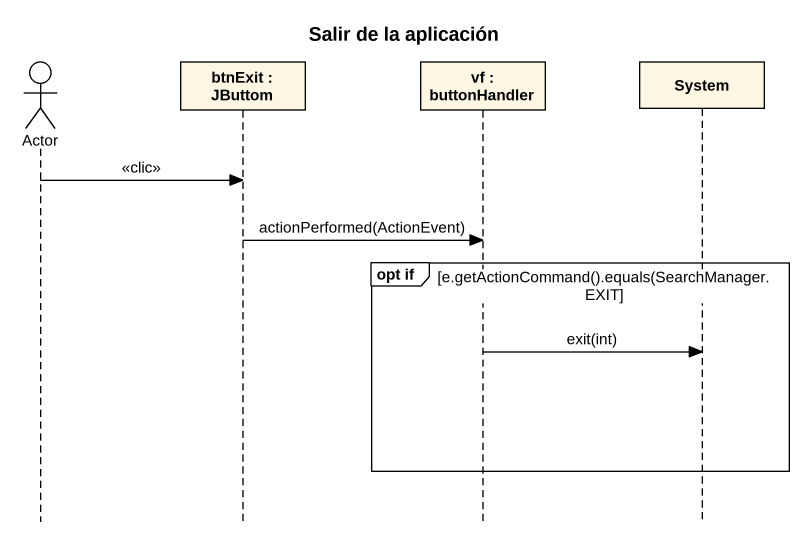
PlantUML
@startuml
title Salir de la aplicación
hide footbox
actor "Actor" as Actor_
participant "btnExit : JButtom" as btnExit
participant "vf : buttonHandler" as vf
participant System

Actor_ -> btnExit : <<clic>>
btnExit -> vf : actionPerformed(ActionEvent)
group opt if [e.getActionCommand().equals(SearchManager.EXIT]
  vf -> System : exit(int)
end
@enduml
